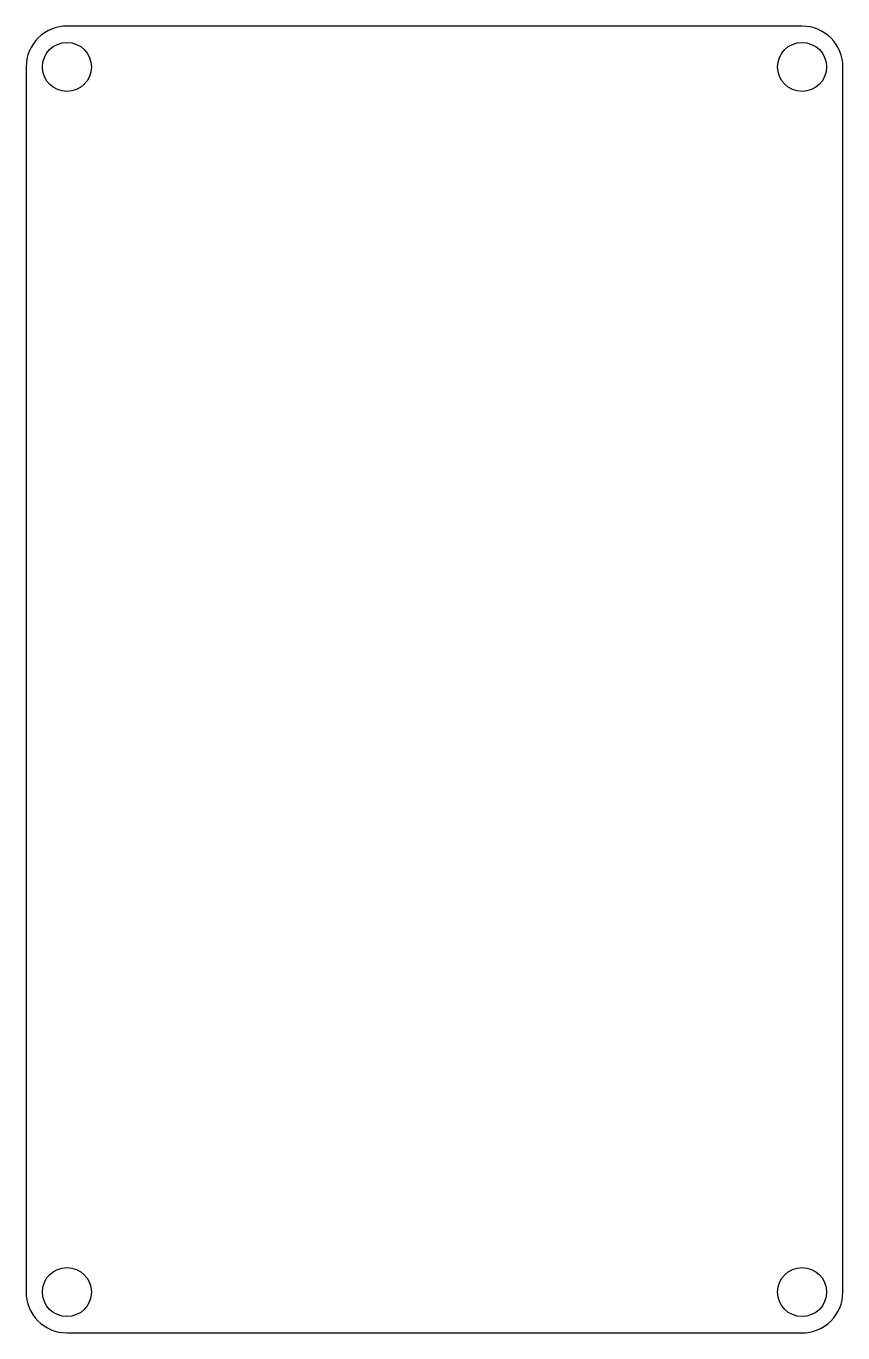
# Model space of a CAD drawing. Header units: millimetres. Extents: x 125 to 175, y -80 to 0.
import ezdxf

# ---------------------------------------------------------------- set-up
doc = ezdxf.new("R2010")
doc.units = ezdxf.units.MM
doc.layers.get('0').update_dxf_attribs({"linetype": 'CONTINUOUS'})

msp = doc.modelspace()

# ---------------------------------------------------------------- linework, layer by layer
for p, q in [((172.51, 0), (127.511, 0)), ((125, -2.49), (125, -77.489)), ((175, -77.51), (175, -2.511)), ((127.49, -80), (172.489, -80))]:
    msp.add_line(p, q)
for centre in [(127.5, -2.5), (172.5, -2.5), (127.5, -77.5), (172.5, -77.5)]:
    msp.add_circle(centre, 1.5)
for centre, start, end in [((127.5, -2.5), 89.75063, 179.77117), ((127.5, -2.5), 89.75063, 179.77117), ((172.5, -2.5), -0.24937, 89.78216), ((127.5, -77.5), 179.75063, 269.77117), ((172.5, -77.5), 269.74097, 359.77117)]:
    msp.add_arc(centre, 2.5, start, end)

doc.saveas('drawing.dxf')
